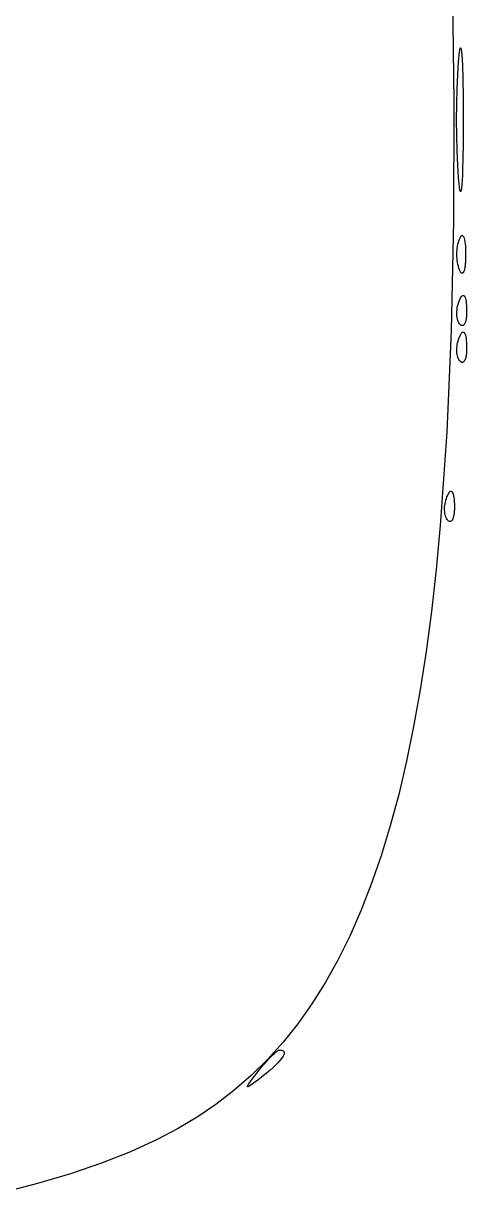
# Model space of a CAD drawing. Extents: x 70.3 to 133.4, y -81.7 to -32.
# Drawn here: x 74.424 to 74.712, y -67.917 to -67.159 of the extents above; entities that cross this region are included whole.
import ezdxf

# ---------------------------------------------------------------- set-up
doc = ezdxf.new("R2010")
doc.units = 0
doc.layers.add('BLACK', color=7, linetype='CONTINUOUS')

msp = doc.modelspace()

# ---------------------------------------------------------------- linework, layer by layer
at = {"layer": 'BLACK', "linetype": 'CONTINUOUS'}
for p, q in [((74.702404, -67.133817), (74.703372, -67.209949)), ((74.706511, -67.183546), (74.707108, -67.177511)), ((74.707108, -67.177511), (74.707392, -67.175771)), ((74.707392, -67.175771), (74.707665, -67.174856)), ((74.707665, -67.174856), (74.707797, -67.174703)), ((74.707797, -67.174703), (74.707925, -67.174748)), ((74.707925, -67.174748), (74.70817, -67.175427)), ((74.70817, -67.175427), (74.70861, -67.179068)), ((74.705974, -67.191889), (74.706511, -67.183546)), ((74.70861, -67.179068), (74.708974, -67.185626)), ((74.705591, -67.20116), (74.705974, -67.191889)), ((74.708974, -67.185626), (74.709249, -67.194945)), ((74.709249, -67.194945), (74.709423, -67.206871)), ((74.705361, -67.21105), (74.705591, -67.20116)), ((74.709423, -67.206871), (74.709484, -67.221249)), ((74.703372, -67.209949), (74.703193, -67.28679)), ((74.705284, -67.221249), (74.705361, -67.21105)), ((74.705361, -67.231448), (74.705284, -67.221249)), ((74.709484, -67.221249), (74.709423, -67.235627)), ((74.705591, -67.241337), (74.705361, -67.231448)), ((74.709423, -67.235627), (74.709249, -67.247552)), ((74.705974, -67.250608), (74.705591, -67.241337)), ((74.706511, -67.258952), (74.705974, -67.250608)), ((74.709123, -67.252547), (74.708974, -67.256871)), ((74.709249, -67.247552), (74.709123, -67.252547)), ((74.706814, -67.262401), (74.706511, -67.258952)), ((74.708803, -67.260505), (74.70861, -67.263429)), ((74.708974, -67.256871), (74.708803, -67.260505)), ((74.707108, -67.264986), (74.706814, -67.262401)), ((74.707392, -67.266727), (74.707108, -67.264986)), ((74.70753, -67.267286), (74.707392, -67.266727)), ((74.707665, -67.267641), (74.70753, -67.267286)), ((74.707797, -67.267795), (74.707665, -67.267641)), ((74.707861, -67.267797), (74.707797, -67.267795)), ((74.707925, -67.267749), (74.707861, -67.267797)), ((74.708049, -67.267507), (74.707925, -67.267749)), ((74.70817, -67.26707), (74.708049, -67.267507)), ((74.708399, -67.265624), (74.70817, -67.26707)), ((74.70861, -67.263429), (74.708399, -67.265624)), ((74.703193, -67.28679), (74.701712, -67.358017)), ((74.706704, -67.299702), (74.707091, -67.298639)), ((74.707091, -67.298639), (74.707499, -67.297732)), ((74.707499, -67.297732), (74.707896, -67.297051)), ((74.707896, -67.297051), (74.708089, -67.296795)), ((74.708089, -67.296795), (74.708278, -67.296593)), ((74.708278, -67.296593), (74.708464, -67.296446)), ((74.708464, -67.296446), (74.708646, -67.296353)), ((74.708646, -67.296353), (74.708823, -67.296312)), ((74.708823, -67.296312), (74.708996, -67.296324)), ((74.708996, -67.296324), (74.709163, -67.296388)), ((74.709163, -67.296388), (74.709326, -67.296503)), ((74.709326, -67.296503), (74.709483, -67.296668)), ((74.709483, -67.296668), (74.709634, -67.296883)), ((74.709634, -67.296883), (74.709919, -67.297461)), ((74.709919, -67.297461), (74.710178, -67.29823)), ((74.710178, -67.29823), (74.710409, -67.299187)), ((74.710409, -67.299187), (74.71061, -67.300325)), ((74.705466, -67.307214), (74.705543, -67.305877)), ((74.705543, -67.305877), (74.705672, -67.304561)), ((74.705672, -67.304561), (74.705853, -67.303275)), ((74.705853, -67.303275), (74.706085, -67.302029)), ((74.706085, -67.302029), (74.706369, -67.300835)), ((74.706369, -67.300835), (74.706704, -67.299702)), ((74.71061, -67.300325), (74.710779, -67.301639)), ((74.710779, -67.301639), (74.710914, -67.303125)), ((74.710914, -67.303125), (74.711013, -67.304778)), ((74.711013, -67.304778), (74.711074, -67.306591)), ((74.711074, -67.306591), (74.711095, -67.308561)), ((74.70544, -67.308561), (74.705466, -67.307214)), ((74.705466, -67.309908), (74.70544, -67.308561)), ((74.705543, -67.311245), (74.705466, -67.309908)), ((74.705672, -67.312562), (74.705543, -67.311245)), ((74.705853, -67.313848), (74.705672, -67.312562)), ((74.706085, -67.315093), (74.705853, -67.313848)), ((74.710914, -67.313997), (74.710851, -67.314761)), ((74.710968, -67.313192), (74.710914, -67.313997)), ((74.711013, -67.312345), (74.710968, -67.313192)), ((74.711049, -67.311458), (74.711013, -67.312345)), ((74.711074, -67.310531), (74.711049, -67.311458)), ((74.711095, -67.308561), (74.711074, -67.310531)), ((74.706369, -67.316287), (74.706085, -67.315093)), ((74.706704, -67.317421), (74.706369, -67.316287)), ((74.707091, -67.318483), (74.706704, -67.317421)), ((74.707297, -67.318966), (74.707091, -67.318483)), ((74.707499, -67.319391), (74.707297, -67.318966)), ((74.707699, -67.319759), (74.707499, -67.319391)), ((74.707896, -67.320071), (74.707699, -67.319759)), ((74.708089, -67.320327), (74.707896, -67.320071)), ((74.708278, -67.320529), (74.708089, -67.320327)), ((74.708464, -67.320676), (74.708278, -67.320529)), ((74.708556, -67.32073), (74.708464, -67.320676)), ((74.708646, -67.32077), (74.708556, -67.32073)), ((74.708735, -67.320796), (74.708646, -67.32077)), ((74.708823, -67.32081), (74.708735, -67.320796)), ((74.70891, -67.320811), (74.708823, -67.32081)), ((74.708996, -67.320798), (74.70891, -67.320811)), ((74.70908, -67.320773), (74.708996, -67.320798)), ((74.709163, -67.320734), (74.70908, -67.320773)), ((74.709245, -67.320683), (74.709163, -67.320734)), ((74.709326, -67.320619), (74.709245, -67.320683)), ((74.709483, -67.320454), (74.709326, -67.320619)), ((74.709634, -67.320239), (74.709483, -67.320454)), ((74.70978, -67.319974), (74.709634, -67.320239)), ((74.709919, -67.319661), (74.70978, -67.319974)), ((74.710052, -67.3193), (74.709919, -67.319661)), ((74.710178, -67.318892), (74.710052, -67.3193)), ((74.710297, -67.318437), (74.710178, -67.318892)), ((74.710409, -67.317936), (74.710297, -67.318437)), ((74.710513, -67.317389), (74.710409, -67.317936)), ((74.71061, -67.316798), (74.710513, -67.317389)), ((74.710699, -67.316162), (74.71061, -67.316798)), ((74.710779, -67.315483), (74.710699, -67.316162)), ((74.710851, -67.314761), (74.710779, -67.315483)), ((74.707393, -67.337732), (74.707844, -67.336832)), ((74.707844, -67.336832), (74.708276, -67.336122)), ((74.708276, -67.336122), (74.708486, -67.335838)), ((74.708486, -67.335838), (74.70869, -67.3356)), ((74.70869, -67.3356), (74.70889, -67.33541)), ((74.70889, -67.33541), (74.709084, -67.335267)), ((74.709084, -67.335267), (74.709273, -67.33517)), ((74.709273, -67.33517), (74.709456, -67.335119)), ((74.709456, -67.335119), (74.709634, -67.335115)), ((74.709634, -67.335115), (74.709805, -67.335157)), ((74.709805, -67.335157), (74.709971, -67.335245)), ((74.709971, -67.335245), (74.710131, -67.335379)), ((74.710131, -67.335379), (74.710284, -67.335558)), ((74.710284, -67.335558), (74.710431, -67.335783)), ((74.710431, -67.335783), (74.710571, -67.336053)), ((74.710571, -67.336053), (74.710704, -67.336368)), ((74.710704, -67.336368), (74.71095, -67.337133)), ((74.71095, -67.337133), (74.711167, -67.338078)), ((74.705421, -67.345459), (74.705524, -67.344359)), ((74.705524, -67.344359), (74.705686, -67.343246)), ((74.705686, -67.343246), (74.705906, -67.342128)), ((74.705906, -67.342128), (74.706187, -67.341013)), ((74.706187, -67.341013), (74.706526, -67.339909)), ((74.706526, -67.339909), (74.706926, -67.338823)), ((74.706926, -67.338823), (74.707393, -67.337732)), ((74.711167, -67.338078), (74.711354, -67.3392)), ((74.711354, -67.3392), (74.71151, -67.340498)), ((74.71151, -67.340498), (74.711632, -67.341971)), ((74.711632, -67.341971), (74.711721, -67.343619)), ((74.711721, -67.343619), (74.711747, -67.344392)), ((74.711747, -67.344392), (74.71176, -67.345144)), ((74.705377, -67.346538), (74.705421, -67.345459)), ((74.70539, -67.347589), (74.705377, -67.346538)), ((74.705462, -67.348604), (74.70539, -67.347589)), ((74.705591, -67.349574), (74.705462, -67.348604)), ((74.705777, -67.350493), (74.705591, -67.349574)), ((74.706019, -67.351352), (74.705777, -67.350493)), ((74.706319, -67.352144), (74.706019, -67.351352)), ((74.706674, -67.352861), (74.706319, -67.352144)), ((74.711021, -67.352183), (74.710892, -67.352584)), ((74.71114, -67.35175), (74.711021, -67.352183)), ((74.711249, -67.351287), (74.71114, -67.35175)), ((74.711349, -67.350795), (74.711249, -67.351287)), ((74.711438, -67.350274), (74.711349, -67.350795)), ((74.711517, -67.349724), (74.711438, -67.350274)), ((74.711586, -67.349147), (74.711517, -67.349724)), ((74.711644, -67.348543), (74.711586, -67.349147)), ((74.71169, -67.347913), (74.711644, -67.348543)), ((74.711726, -67.347257), (74.71169, -67.347913)), ((74.711749, -67.346577), (74.711726, -67.347257)), ((74.711761, -67.345872), (74.711749, -67.346577)), ((74.71176, -67.345144), (74.711761, -67.345872)), ((74.701712, -67.358017), (74.69887, -67.42384)), ((74.707085, -67.353494), (74.706674, -67.352861)), ((74.707312, -67.353777), (74.707085, -67.353494)), ((74.707552, -67.354037), (74.707312, -67.353777)), ((74.707797, -67.354262), (74.707552, -67.354037)), ((74.708038, -67.354446), (74.707797, -67.354262)), ((74.708273, -67.354588), (74.708038, -67.354446)), ((74.708503, -67.354689), (74.708273, -67.354588)), ((74.708276, -67.359934), (74.708486, -67.35965)), ((74.708486, -67.35965), (74.70869, -67.359413)), ((74.708727, -67.35475), (74.708503, -67.354689)), ((74.70869, -67.359413), (74.708889, -67.359223)), ((74.708837, -67.354766), (74.708727, -67.35475)), ((74.708946, -67.354772), (74.708837, -67.354766)), ((74.708889, -67.359223), (74.709084, -67.359079)), ((74.709053, -67.354768), (74.708946, -67.354772)), ((74.709159, -67.354754), (74.709053, -67.354768)), ((74.709084, -67.359079), (74.709272, -67.358983)), ((74.709262, -67.354731), (74.709159, -67.354754)), ((74.709365, -67.354698), (74.709262, -67.354731)), ((74.709272, -67.358983), (74.709456, -67.358932)), ((74.709564, -67.354605), (74.709365, -67.354698)), ((74.709456, -67.358932), (74.709633, -67.358928)), ((74.709757, -67.354474), (74.709564, -67.354605)), ((74.709633, -67.358928), (74.709805, -67.35897)), ((74.709943, -67.354308), (74.709757, -67.354474)), ((74.709805, -67.35897), (74.709971, -67.359058)), ((74.710121, -67.354106), (74.709943, -67.354308)), ((74.709971, -67.359058), (74.71013, -67.359191)), ((74.710292, -67.353868), (74.710121, -67.354106)), ((74.71013, -67.359191), (74.710284, -67.35937)), ((74.710284, -67.35937), (74.710431, -67.359595)), ((74.710455, -67.353597), (74.710292, -67.353868)), ((74.710431, -67.359595), (74.710571, -67.359865)), ((74.710609, -67.353292), (74.710455, -67.353597)), ((74.710571, -67.359865), (74.710704, -67.360181)), ((74.710755, -67.352954), (74.710609, -67.353292)), ((74.710892, -67.352584), (74.710755, -67.352954)), ((74.705524, -67.368172), (74.705686, -67.367059)), ((74.705686, -67.367059), (74.705906, -67.365941)), ((74.705906, -67.365941), (74.706186, -67.364826)), ((74.706186, -67.364826), (74.706526, -67.363722)), ((74.706526, -67.363722), (74.706926, -67.362636)), ((74.706925, -67.362636), (74.707393, -67.361544)), ((74.706926, -67.362636), (74.706925, -67.362636)), ((74.707393, -67.361544), (74.707843, -67.360644)), ((74.707843, -67.360644), (74.708276, -67.359934)), ((74.710704, -67.360181), (74.71095, -67.360946)), ((74.71095, -67.360946), (74.711167, -67.36189)), ((74.711167, -67.36189), (74.711354, -67.363012)), ((74.711354, -67.363012), (74.711509, -67.364311)), ((74.711509, -67.364311), (74.711632, -67.365784)), ((74.711632, -67.365784), (74.711721, -67.367431)), ((74.711721, -67.367431), (74.711747, -67.368205)), ((74.705377, -67.370351), (74.705421, -67.369272)), ((74.70539, -67.371402), (74.705377, -67.370351)), ((74.705462, -67.372416), (74.70539, -67.371402)), ((74.705421, -67.369272), (74.705524, -67.368172)), ((74.70559, -67.373387), (74.705462, -67.372416)), ((74.705776, -67.374306), (74.70559, -67.373387)), ((74.706019, -67.375165), (74.705776, -67.374306)), ((74.711348, -67.374607), (74.711249, -67.3751)), ((74.711438, -67.374086), (74.711348, -67.374607)), ((74.711517, -67.373537), (74.711438, -67.374086)), ((74.711586, -67.37296), (74.711517, -67.373537)), ((74.711644, -67.372356), (74.711586, -67.37296)), ((74.71169, -67.371726), (74.711644, -67.372356)), ((74.711725, -67.37107), (74.71169, -67.371726)), ((74.711749, -67.370389), (74.711725, -67.37107)), ((74.711747, -67.368205), (74.71176, -67.368956)), ((74.711761, -67.369684), (74.711749, -67.370389)), ((74.71176, -67.368956), (74.711761, -67.369684)), ((74.706319, -67.375956), (74.706019, -67.375165)), ((74.706674, -67.376673), (74.706319, -67.375956)), ((74.707085, -67.377306), (74.706674, -67.376673)), ((74.707312, -67.377589), (74.707085, -67.377306)), ((74.707552, -67.377849), (74.707312, -67.377589)), ((74.707797, -67.378075), (74.707552, -67.377849)), ((74.708037, -67.378259), (74.707797, -67.378075)), ((74.708273, -67.378401), (74.708037, -67.378259)), ((74.708503, -67.378502), (74.708273, -67.378401)), ((74.708727, -67.378563), (74.708503, -67.378502)), ((74.708837, -67.378578), (74.708727, -67.378563)), ((74.708946, -67.378584), (74.708837, -67.378578)), ((74.709053, -67.37858), (74.708946, -67.378584)), ((74.709158, -67.378566), (74.709053, -67.37858)), ((74.709262, -67.378543), (74.709158, -67.378566)), ((74.709365, -67.37851), (74.709262, -67.378543)), ((74.709564, -67.378417), (74.709365, -67.37851)), ((74.709757, -67.378287), (74.709564, -67.378417)), ((74.709943, -67.37812), (74.709757, -67.378287)), ((74.710121, -67.377918), (74.709943, -67.37812)), ((74.710292, -67.377681), (74.710121, -67.377918)), ((74.710454, -67.377409), (74.710292, -67.377681)), ((74.710609, -67.377105), (74.710454, -67.377409)), ((74.710755, -67.376767), (74.710609, -67.377105)), ((74.710892, -67.376397), (74.710755, -67.376767)), ((74.71102, -67.375995), (74.710892, -67.376397)), ((74.711139, -67.375563), (74.71102, -67.375995)), ((74.711249, -67.3751), (74.711139, -67.375563)), ((74.69887, -67.42384), (74.694606, -67.484466)), ((74.698589, -67.466909), (74.698989, -67.465823)), ((74.698988, -67.465823), (74.699455, -67.464732)), ((74.698989, -67.465823), (74.698988, -67.465823)), ((74.699455, -67.464732), (74.699906, -67.463832)), ((74.699906, -67.463832), (74.700339, -67.463122)), ((74.700339, -67.463122), (74.700548, -67.462838)), ((74.700548, -67.462838), (74.700753, -67.462601)), ((74.700753, -67.462601), (74.700952, -67.46241)), ((74.700952, -67.46241), (74.701146, -67.462267)), ((74.701146, -67.462267), (74.701335, -67.46217)), ((74.701335, -67.46217), (74.701519, -67.46212)), ((74.701519, -67.46212), (74.701696, -67.462115)), ((74.701696, -67.462115), (74.701868, -67.462157)), ((74.701868, -67.462157), (74.702034, -67.462245)), ((74.702034, -67.462245), (74.702193, -67.462379)), ((74.702193, -67.462379), (74.702347, -67.462558)), ((74.702347, -67.462558), (74.702493, -67.462783)), ((74.702493, -67.462783), (74.702634, -67.463053)), ((74.702634, -67.463053), (74.702767, -67.463368)), ((74.702767, -67.463368), (74.703013, -67.464133)), ((74.703013, -67.464133), (74.70323, -67.465078)), ((74.70323, -67.465078), (74.703417, -67.4662)), ((74.697439, -67.473538), (74.697484, -67.472459)), ((74.697453, -67.474589), (74.697439, -67.473538)), ((74.697484, -67.472459), (74.697587, -67.471359)), ((74.697587, -67.471359), (74.697748, -67.470246)), ((74.697748, -67.470246), (74.697969, -67.469128)), ((74.697969, -67.469128), (74.698249, -67.468013)), ((74.698249, -67.468013), (74.698589, -67.466909)), ((74.703417, -67.4662), (74.703572, -67.467498)), ((74.703572, -67.467498), (74.703695, -67.468971)), ((74.703695, -67.468971), (74.703784, -67.470618)), ((74.703784, -67.470618), (74.70381, -67.471392)), ((74.703812, -67.473577), (74.703788, -67.474257)), ((74.70381, -67.471392), (74.703823, -67.472143)), ((74.703823, -67.472872), (74.703812, -67.473577)), ((74.703823, -67.472143), (74.703823, -67.472872)), ((74.697524, -67.475604), (74.697453, -67.474589)), ((74.697653, -67.476574), (74.697524, -67.475604)), ((74.697839, -67.477493), (74.697653, -67.476574)), ((74.698082, -67.478352), (74.697839, -67.477493)), ((74.698381, -67.479144), (74.698082, -67.478352)), ((74.698737, -67.479861), (74.698381, -67.479144)), ((74.699148, -67.480494), (74.698737, -67.479861)), ((74.699375, -67.480777), (74.699148, -67.480494)), ((74.699615, -67.481037), (74.699375, -67.480777)), ((74.69986, -67.481263), (74.699615, -67.481037)), ((74.702184, -67.481105), (74.702006, -67.481308)), ((74.702354, -67.480868), (74.702184, -67.481105)), ((74.702517, -67.480597), (74.702354, -67.480868)), ((74.702672, -67.480292), (74.702517, -67.480597)), ((74.702818, -67.479954), (74.702672, -67.480292)), ((74.702955, -67.479584), (74.702818, -67.479954)), ((74.703083, -67.479183), (74.702955, -67.479584)), ((74.703202, -67.47875), (74.703083, -67.479183)), ((74.703312, -67.478287), (74.703202, -67.47875)), ((74.703411, -67.477795), (74.703312, -67.478287)), ((74.703501, -67.477274), (74.703411, -67.477795)), ((74.70358, -67.476724), (74.703501, -67.477274)), ((74.703649, -67.476147), (74.70358, -67.476724)), ((74.703706, -67.475543), (74.703649, -67.476147)), ((74.703753, -67.474913), (74.703706, -67.475543)), ((74.703788, -67.474257), (74.703753, -67.474913)), ((74.694606, -67.484466), (74.691923, -67.512895)), ((74.7001, -67.481446), (74.69986, -67.481263)), ((74.700335, -67.481588), (74.7001, -67.481446)), ((74.700565, -67.481689), (74.700335, -67.481588)), ((74.70079, -67.48175), (74.700565, -67.481689)), ((74.7009, -67.481766), (74.70079, -67.48175)), ((74.701009, -67.481772), (74.7009, -67.481766)), ((74.701116, -67.481768), (74.701009, -67.481772)), ((74.701221, -67.481754), (74.701116, -67.481768)), ((74.701325, -67.481731), (74.701221, -67.481754)), ((74.701427, -67.481698), (74.701325, -67.481731)), ((74.701627, -67.481605), (74.701427, -67.481698)), ((74.70182, -67.481474), (74.701627, -67.481605)), ((74.702006, -67.481308), (74.70182, -67.481474)), ((74.691923, -67.512895), (74.688862, -67.540103)), ((74.688862, -67.540103), (74.685416, -67.566117)), ((74.685416, -67.566117), (74.681578, -67.590961)), ((74.681578, -67.590961), (74.677339, -67.614663)), ((74.677339, -67.614663), (74.672693, -67.637248)), ((74.672693, -67.637248), (74.667633, -67.658743)), ((74.667633, -67.658743), (74.662149, -67.679173)), ((74.662149, -67.679173), (74.656236, -67.698564)), ((74.656236, -67.698564), (74.649886, -67.716943)), ((74.649886, -67.716943), (74.643091, -67.734335)), ((74.643091, -67.734335), (74.635843, -67.750767)), ((74.635843, -67.750767), (74.628137, -67.766264)), ((74.628137, -67.766264), (74.619962, -67.780854)), ((74.619962, -67.780854), (74.611314, -67.794561)), ((74.611314, -67.794561), (74.602183, -67.807412)), ((74.602183, -67.807412), (74.592563, -67.819432)), ((74.592563, -67.819432), (74.582446, -67.830649)), ((74.582992, -67.830637), (74.584004, -67.829567)), ((74.584004, -67.829567), (74.584972, -67.828579)), ((74.584972, -67.828579), (74.58589, -67.827681)), ((74.58589, -67.827681), (74.586749, -67.826879)), ((74.586749, -67.826879), (74.587543, -67.826181)), ((74.587543, -67.826181), (74.588265, -67.825595)), ((74.588265, -67.825595), (74.588908, -67.825126)), ((74.588908, -67.825126), (74.589464, -67.824782)), ((74.589464, -67.824782), (74.589708, -67.824659)), ((74.589708, -67.824659), (74.589927, -67.824571)), ((74.589927, -67.824571), (74.590121, -67.824517)), ((74.590121, -67.824517), (74.590289, -67.824499)), ((74.590289, -67.824499), (74.59087, -67.824518)), ((74.59087, -67.824518), (74.591388, -67.824574)), ((74.591388, -67.824574), (74.591844, -67.824668)), ((74.59225, -67.829054), (74.591427, -67.830211)), ((74.591844, -67.824668), (74.592238, -67.824799)), ((74.592238, -67.824799), (74.592571, -67.824966)), ((74.592575, -67.82852), (74.59225, -67.829054)), ((74.592571, -67.824966), (74.592842, -67.825168)), ((74.592841, -67.828018), (74.592575, -67.82852)), ((74.59305, -67.827547), (74.592841, -67.828018)), ((74.592842, -67.825168), (74.593052, -67.825406)), ((74.593199, -67.827108), (74.59305, -67.827547)), ((74.593052, -67.825406), (74.593202, -67.825679)), ((74.593289, -67.826701), (74.593199, -67.827108)), ((74.593202, -67.825679), (74.593291, -67.825986)), ((74.59332, -67.826327), (74.593289, -67.826701)), ((74.593291, -67.825986), (74.59332, -67.826327)), ((74.582446, -67.830649), (74.571824, -67.841088)), ((74.576398, -67.838389), (74.577523, -67.836974)), ((74.577523, -67.836974), (74.578648, -67.835599)), ((74.578648, -67.835599), (74.579764, -67.83427)), ((74.579764, -67.83427), (74.580864, -67.832996)), ((74.580864, -67.832996), (74.581943, -67.831782)), ((74.581943, -67.831782), (74.582992, -67.830637)), ((74.58587, -67.835977), (74.583927, -67.837683)), ((74.587594, -67.834373), (74.58587, -67.835977)), ((74.589096, -67.832875), (74.587594, -67.834373)), ((74.590375, -67.831486), (74.589096, -67.832875)), ((74.591427, -67.830211), (74.590375, -67.831486)), ((74.571824, -67.841088), (74.560691, -67.850775)), ((74.570931, -67.845557), (74.571929, -67.844187)), ((74.571929, -67.844187), (74.573176, -67.842538)), ((74.573176, -67.842538), (74.576398, -67.838389)), ((74.575247, -67.844609), (74.573597, -67.845855)), ((74.579395, -67.841386), (74.575247, -67.844609)), ((74.581768, -67.839488), (74.579395, -67.841386)), ((74.583927, -67.837683), (74.581768, -67.839488)), ((74.560691, -67.850775), (74.549038, -67.859735)), ((74.569429, -67.848202), (74.569451, -67.848026)), ((74.569473, -67.848311), (74.569429, -67.848202)), ((74.569451, -67.848026), (74.569537, -67.847783)), ((74.569583, -67.848355), (74.569473, -67.848311)), ((74.569537, -67.847783), (74.569688, -67.847473)), ((74.569759, -67.848334), (74.569583, -67.848355)), ((74.569688, -67.847473), (74.570182, -67.846652)), ((74.570001, -67.848247), (74.569759, -67.848334)), ((74.570311, -67.848096), (74.570001, -67.848247)), ((74.570182, -67.846652), (74.570931, -67.845557)), ((74.571133, -67.847602), (74.570311, -67.848096)), ((74.572227, -67.846854), (74.571133, -67.847602)), ((74.573597, -67.845855), (74.572227, -67.846854)), ((74.549038, -67.859735), (74.536859, -67.867996)), ((74.536859, -67.867996), (74.524145, -67.875584)), ((74.51089, -67.882523), (74.493499, -67.89043)), ((74.524145, -67.875584), (74.51089, -67.882523)), ((74.493499, -67.89043), (74.474681, -67.897845)), ((74.474681, -67.897845), (74.454547, -67.904752)), ((74.454547, -67.904752), (74.433214, -67.911132)), ((74.433214, -67.911132), (74.410793, -67.91697))]:
    msp.add_line(p, q, dxfattribs=at)

doc.saveas('drawing.dxf')
